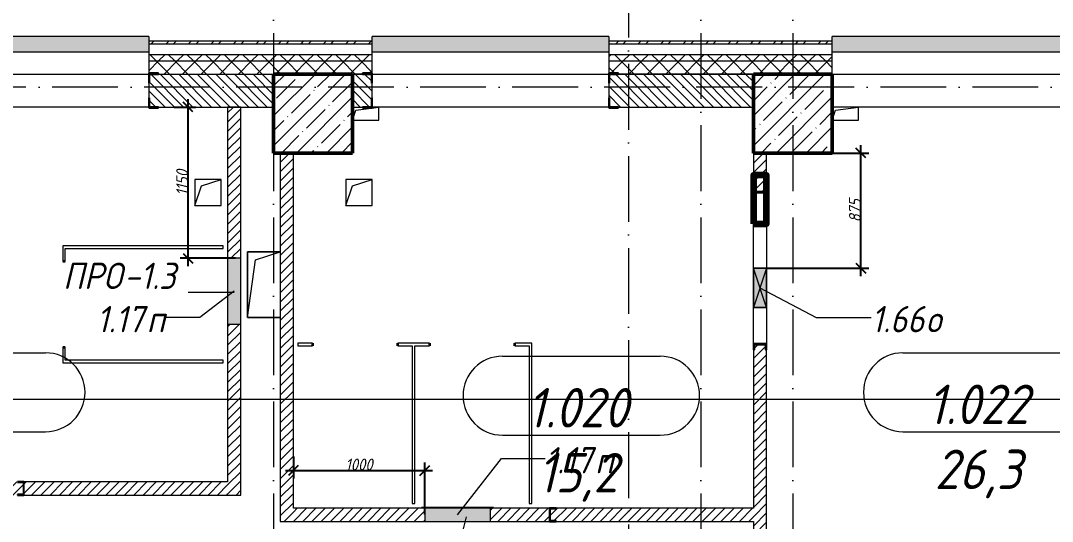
# Model space of a CAD drawing. Header units: millimetres. Extents: x -356862 to 418287, y 0 to 839748.
# Drawn here: x -136190 to -128340, y 541297 to 545103 of the extents above; entities that cross this region are included whole.
import ezdxf

# ---------------------------------------------------------------- set-up
doc = ezdxf.new("R2010")
doc.units = ezdxf.units.MM
doc.linetypes.add('50_200_ШТРИХ_1Т_ш5_п1_п1_', pattern=[700, 500, -100, 0, -100])
for name, color, linetype, lineweight in [('9.7) Заделка 956 шт', 6, 'Continuous', 158), ('A-____-____-DIMS', 7, 'Continuous', 9), ('A-DETL-GENF-OTLN', 7, 'Continuous', 9), ('A-DOOR-OPNG-MCUT', 7, 'Continuous', 35), ('A-FLOR-____-OTLN', 7, 'Continuous', 9), ('A-GENM-____-IDEN', 7, 'Continuous', 9), ('A-GENM-____-MCUT', 7, 'Continuous', 25), ('A-GENM-____-OTLN', 7, 'Continuous', 9), ('A-GENM-____-OTLN-1', 7, 'Continuous', 25), ('A-GLAZ-____-IDEN', 7, 'Continuous', 9), ('A-GLAZ-____-OTLN', 7, 'Continuous', 9), ('A-WALL-____-MCUT', 7, 'Continuous', 13), ('A-WALL-____-MCUT-1', 7, 'Continuous', 9), ('A-WALL-____-OTLN', 7, 'Continuous', 9), ('A-WALL-____-PATT-1', 7, 'Continuous', 9), ('A-WALL-FNSH-MCUT-1', 7, 'Continuous', 9), ('I-WALL-____-OTLN', 7, 'Continuous', 9), ('S-COLS-____-MCUT', 7, 'Continuous', 50), ('S-COLS-____-OTLN', 7, 'Continuous', 9), ('S-GRID-____-OTLN-1', 7, '50_200_ШТРИХ_1Т_ш5_п1_п1_', 9)]:
    doc.layers.add(name, color=color, linetype=linetype, lineweight=lineweight)
for name, color, linetype, lineweight, true_color in [('A-AREA-IDEN-1', 7, 'Continuous', 9, 0x000000), ('A-DOOR-____-OTLN-1', 7, 'Continuous', 9, 0xffffff), ('A-GLAZ-____-OTLN-1', 7, 'Continuous', 9, 0xc0c0c0), ('G-____-____-SYMB-1', 9, 'Continuous', 9, 0x808080)]:
    doc.layers.add(name, color=color, linetype=linetype, lineweight=lineweight, true_color=true_color)
doc.styles.add('ISOCPEUR_I', font='isocpeui.ttf', dxfattribs={"width": 0.9, "height": 2.5})
doc.styles.add('ISOCPEUR_I_11', font='isocpeui.ttf', dxfattribs={"width": 0.9, "height": 200})
doc.styles.add('ISOCPEUR_I_7', font='isocpeui.ttf', dxfattribs={"width": 0.9, "height": 90})
doc.dimstyles.new('ISO-1_8_0_9К_СРЕДНИЙ_Кладочные_2', dxfattribs={"dimscale": 304.8, "dimtxt": 89.638306, "dimasz": 0.246063, "dimexe": 0.19685, "dimexo": 0, "dimgap": 0, "dimtad": 1, "dimdec": 3, "dimrnd": 0.001, "dimdsep": 46, "dimtxsty": 'ISOCPEUR_I_7', "dimblk1": 'OBLIQUE', "dimblk2": 'OBLIQUE', "dimsah": 1, "dimcen": 0.09, "dimdle": 0.19685, "dimazin": 0, "dimtfac": 1, "dimtdec": 4, "dimtix": 1, "dimtmove": 1, "dimatfit": 3, "dimfxl": 1, "dimtvp": 1, "dimtolj": 1, "dimtzin": 0, "dimarcsym": 2})
pattern_1 = [(45, (-176515.067, 459015.94), (-35.35534, 35.35534), [])]
pattern_2 = [(135, (-176515.067, 459015.94), (-35.35534, -35.35534), [])]
pattern_3 = [(45, (-176515.07, 459015.94), (-70.71068, 70.71068), []), (135, (-176515.07, 459015.94), (-70.71068, -70.71068), [])]

# ---------------------------------------------------------------- blocks, each defined once
blk = doc.blocks.new('BSC_Колонна _Прямоугольная - 600х600-V84-АР1_План отверстий 1 этажа в осях 1-64_Ю-ЯЯ')
at = {"layer": 'S-COLS-____-OTLN'}
h = blk.add_hatch(dxfattribs=at)
h.set_pattern_fill('FP_94', color=256, style=0, pattern_type=2)
h.set_pattern_definition([(45, (-42550, -85381.04), (-114.04925, 114.04925), []), (45, (-42435.95, -85381.04), (-114.04925, 114.04925), [201.613, -40.323, 3.353, -36.97])])
h.paths.add_polyline_path([(-300, -300), (300, -300), (300, 300), (-300, 300)], flags=0)
at = {"layer": 'S-COLS-____-MCUT'}
for p, q in [((300, 300), (-300, 300)), ((-300, 300), (-300, -300)), ((300, -300), (300, 300)), ((-300, -300), (300, -300))]:
    blk.add_line(p, q, dxfattribs=at)
blk = doc.blocks.new('BSC_Колонна _Прямоугольная - 600х600-V85-АР1_План отверстий 1 этажа в осях 1-64_Ю-ЯЯ')
at = {"layer": 'S-COLS-____-OTLN'}
h = blk.add_hatch(dxfattribs=at)
h.set_pattern_fill('FP_95', color=256, style=0, pattern_type=2)
h.set_pattern_definition([(45, (-46200, -85381.04), (-114.04925, 114.04925), []), (45, (-46085.95, -85381.04), (-114.04925, 114.04925), [201.613, -40.323, 3.353, -36.97])])
h.paths.add_polyline_path([(-300, -300), (300, -300), (300, 300), (-300, 300)], flags=0)
at = {"layer": 'S-COLS-____-MCUT'}
for p, q in [((300, 300), (-300, 300)), ((-300, 300), (-300, -300)), ((300, -300), (300, 300)), ((-300, -300), (300, -300))]:
    blk.add_line(p, q, dxfattribs=at)
blk = doc.blocks.new('DOR_ДУ_распашная__1Ст_Прямоугольная_ШЕР - Вн_650х2100h_Кабинки С_у-19996353-АР1_План отверстий 1 этажа в осях 1-64_Ю-ЯЯ')
at = {"layer": 'A-DOOR-OPNG-MCUT'}
for p, q in [((-325, 10), (-325, -10)), ((325, -10), (325, 10))]:
    blk.add_line(p, q, dxfattribs=at)
blk = doc.blocks.new('Фахверк_СКБ_Уголок - 250_3520-27500975-АР1_План отверстий 1 этажа в осях 1-64_Ю-ЯЯ')
at = {"layer": 'A-GENM-____-MCUT'}
for p, q in [((200, 181), (125, 181)), ((125, 181), (125, 106)), ((131, 106), (131, 175)), ((131, 175), (200, 175)), ((200, 175), (200, 181)), ((125, 106), (131, 106)), ((131, -6), (125, -6)), ((125, -6), (125, -81)), ((131, -75), (131, -6)), ((200, -75), (131, -75)), ((200, -81), (200, -75)), ((125, -81), (200, -81))]:
    blk.add_line(p, q, dxfattribs=at)
blk = doc.blocks.new('Фахверк_СКБ_Уголок - 250_3520_1-27501181-АР1_План отверстий 1 этажа в осях 1-64_Ю-ЯЯ')
at = {"layer": 'A-GENM-____-MCUT'}
for p, q in [((200, 181), (125, 181)), ((125, 181), (125, 106)), ((131, 106), (131, 175)), ((131, 175), (200, 175)), ((200, 175), (200, 181)), ((125, 106), (131, 106)), ((131, -6), (125, -6)), ((125, -6), (125, -81)), ((131, -75), (131, -6)), ((200, -75), (131, -75)), ((200, -81), (200, -75)), ((125, -81), (200, -81))]:
    blk.add_line(p, q, dxfattribs=at)
blk = doc.blocks.new('154_Фахверк_СКБ_Швеллер - Тип_100_4830-28143655-АР1_План отверстий 1 этажа в осях 1-64_Ю-ЯЯ')
at = {"layer": 'A-GENM-____-MCUT'}
for p, q in [((175, 50), (125, 50)), ((125, 50), (125, -50)), ((128, 47), (175, 47)), ((128, -47), (128, 47)), ((175, 47), (175, 50)), ((125, -50), (175, -50)), ((175, -47), (128, -47)), ((175, -50), (175, -47))]:
    blk.add_line(p, q, dxfattribs=at)
blk = doc.blocks.new('154_Стойка_СКБ_Швеллер - СМ-2230_100-28218823-АР1_План отверстий 1 этажа в осях 1-64_Ю-ЯЯ')
at = {"layer": 'A-GENM-____-MCUT'}
for p, q in [((171, 50), (125, 50)), ((125, 50), (125, -50)), ((129.5, 42.4), (171, 42.4)), ((129.5, -42.4), (129.5, 42.4)), ((171, 42.4), (171, 50)), ((125, -50), (171, -50)), ((171, -42.4), (129.5, -42.4)), ((171, -50), (171, -42.4))]:
    blk.add_line(p, q, dxfattribs=at)
blk = doc.blocks.new('AR_Отверстие Ниша - Лючок-32401620-АР1_План отверстий 1 этажа в осях 1-64_Ю-ЯЯ')
at = {"layer": 'A-GLAZ-____-OTLN'}
blk.add_hatch(color=256, dxfattribs=at).paths.add_polyline_path([(250, -50), (250, 50), (-250, 50), (-250, -50), (27.8, -50)], flags=0)
for p, q in [((250, 50), (-250, 50)), ((-250, 50), (-250, -50)), ((250, -50), (250, 50)), ((-250, -50), (250, -50))]:
    blk.add_line(p, q, dxfattribs=at)
blk = doc.blocks.new('Л_Общий_Лючок - Лючок-29683801-АР1_План отверстий 1 этажа в осях 1-64_Ю-ЯЯ')
at = {"layer": 'A-GLAZ-____-OTLN-1'}
blk.add_hatch(color=256, dxfattribs=at).paths.add_polyline_path([(-24, 6), (-24, 0), (524, 0), (524, 6), (0, 6)], flags=0)
at = {"layer": 'A-GLAZ-____-OTLN'}
for p, q in [((524, 6), (-24, 6)), ((-24, 6), (-24, 0)), ((524, 6), (524, 0))]:
    blk.add_line(p, q, dxfattribs=at)
blk = doc.blocks.new('AR_Отверстие прямоугольное _в плите_ - AR_Отверстие прямоугольное _в плите_-30459597-АР1_План отверстий 1 этажа в осях 1-64_Ю-ЯЯ')
at = {"layer": 'A-GENM-____-OTLN'}
for p, q in [((100, 100), (-100, 100)), ((-100, 100), (-100, -100)), ((-50, 50), (100, 100)), ((100, -100), (100, 100)), ((-100, -100), (-50, 50)), ((-100, -100), (100, -100))]:
    blk.add_line(p, q, dxfattribs=at)
blk = doc.blocks.new('AR_Отверстие прямоугольное _в плите_ - AR_Отверстие прямоугольное _в плите_-V179-АР1_План отверстий 1 этажа в осях 1-64_Ю-ЯЯ')
at = {"layer": 'A-GENM-____-OTLN'}
for p, q in [((125, 250), (-125, 250)), ((-125, 250), (-125, -250)), ((-62.5, 187.5), (125, 250)), ((-125, -250), (-62.5, 187.5)), ((-125, -250), (125, -250))]:
    blk.add_line(p, q, dxfattribs=at)
blk = doc.blocks.new('AR_Отверстие прямоугольное _в плите_ - AR_Отверстие прямоугольное _в плите_-V209-АР1_План отверстий 1 этажа в осях 1-64_Ю-ЯЯ')
at = {"layer": 'A-GENM-____-OTLN'}
for p, q in [((-100, -50), (-75, 25)), ((-75, 25), (100, 50)), ((100, -50), (100, 50)), ((-100, -50), (100, -50))]:
    blk.add_line(p, q, dxfattribs=at)
blk = doc.blocks.new('AR_Отверстие прямоугольное _в плите_ - AR_Отверстие прямоугольное _в плите_-V203-АР1_План отверстий 1 этажа в осях 1-64_Ю-ЯЯ')
at = {"layer": 'A-GENM-____-OTLN'}
for p, q in [((-100, -50), (-75, 25)), ((-75, 25), (100, 50)), ((100, -50), (100, 50)), ((-100, -50), (100, -50))]:
    blk.add_line(p, q, dxfattribs=at)
blk = doc.blocks.new('Отлив_СКБ - Отлив витража_120_НВФ-31885689-АР1_План отверстий 1 этажа в осях 1-64_Ю-ЯЯ')
at = {"layer": 'A-GLAZ-____-OTLN-1'}
for points in [[(1800, 2), (1800, 120), (0, 120), (0, 2), (749.6, 2)], [(1800, 0), (1800, 2), (0, 2), (0, 0), (749.6, 0)]]:
    blk.add_hatch(color=256, dxfattribs=at).paths.add_polyline_path(points, flags=0)
at = {"layer": 'A-GLAZ-____-OTLN'}
for p, q in [((0, 83), (0, 120)), ((1800, 120), (0, 120)), ((1800, 120), (1800, 83)), ((0, 2), (1800, 2)), ((1800, 0), (0, 0))]:
    blk.add_line(p, q, dxfattribs=at)
blk = doc.blocks.new('AR_Отверстие прямоугольное _в стене__БезПР - AR_Отверстие прямоугольное _в стене__БезПР-36427571-АР1_План отверстий 1 этажа в осях 1-64_Ю-ЯЯ')
at = {"layer": 'A-GLAZ-____-OTLN'}
blk.add_hatch(color=256, dxfattribs=at).paths.add_polyline_path([(150, -50), (150, 50), (-150, 50), (-150, -50)], flags=0)
at = {"layer": 'A-DETL-GENF-OTLN'}
for p, q in [((-150, -50), (-150, 50)), ((-150, 50), (150, 50)), ((150, 50), (-150, -50)), ((-150, 50), (150, -50)), ((150, 50), (-150, 50)), ((-150, 50), (-150, -50)), ((150, 50), (150, -50)), ((150, -50), (150, 50)), ((150, -50), (-150, -50)), ((-150, -50), (150, -50))]:
    blk.add_line(p, q, dxfattribs=at)
at = {"layer": 'A-GLAZ-____-OTLN'}
blk.add_line((150, 50), (-150, 50), dxfattribs=at)
blk = doc.blocks.new('_Oblique')
at = {"color": 0, "linetype": 'ByBlock', "lineweight": -2}
blk.add_line((-0.5, -0.5), (0.5, 0.5), dxfattribs=at)
blk = doc.blocks.new('*D13534')
at = {"layer": 'A-____-____-DIMS', "color": 0, "lineweight": -2, "transparency": 16777216}
for p, q in [((-134115.1, 541790), (-134115.1, 541623.9)), ((-133115.1, 541348.3), (-133115.1, 541743.9)), ((-134175.1, 541683.9), (-133055.1, 541683.9))]:
    blk.add_line(p, q, dxfattribs=at)
at = {"layer": 'Defpoints', "color": 0, "transparency": 16777216}
for p in [(-134115.1, 541790), (-133115.1, 541683.9), (-133115.1, 541348.3)]:
    blk.add_point(p, dxfattribs=at)
at = {"layer": 'A-____-____-DIMS', "color": 0, "lineweight": -2, "transparency": 16777216, "xscale": 75, "yscale": 75, "zscale": 75, "rotation": 180}
blk.add_blockref('_Oblique', (-134115.1, 541683.9), dxfattribs=at)
at = {"layer": 'A-____-____-DIMS', "color": 0, "lineweight": -2, "transparency": 16777216, "xscale": 75, "yscale": 75, "zscale": 75}
blk.add_blockref('_Oblique', (-133115.1, 541683.9), dxfattribs=at)
at = {"layer": 'A-____-____-DIMS', "color": 0, "transparency": 16777216, "insert": (-133615.1, 541728.9), "char_height": 90, "width": 504.733, "attachment_point": 5, "style": 'ISOCPEUR_I_7'}
blk.add_mtext('\\A1;1000', dxfattribs=at)
blk = doc.blocks.new('*D13535')
at = {"layer": 'A-____-____-DIMS', "color": 0, "lineweight": -2, "transparency": 16777216}
for p, q in [((-134916.4, 543237), (-134916.4, 544507)), ((-135022.5, 544447), (-134856.4, 544447)), ((-134555.8, 543297), (-134976.4, 543297))]:
    blk.add_line(p, q, dxfattribs=at)
at = {"layer": 'Defpoints', "color": 0, "transparency": 16777216}
for p in [(-135022.5, 544447), (-134916.4, 544447), (-134555.8, 543297)]:
    blk.add_point(p, dxfattribs=at)
at = {"layer": 'A-____-____-DIMS', "color": 0, "lineweight": -2, "transparency": 16777216, "xscale": 75, "yscale": 75, "zscale": 75}
for p, rotation in [((-134916.4, 544447), 90), ((-134916.4, 543297), 270)]:
    blk.add_blockref('_Oblique', p, dxfattribs=dict(at, rotation=rotation))
at = {"layer": 'A-____-____-DIMS', "color": 0, "transparency": 16777216, "insert": (-134961.4, 543872), "char_height": 90, "width": 463.361, "attachment_point": 5, "rotation": 90, "style": 'ISOCPEUR_I_7'}
blk.add_mtext('\\A1;1150', dxfattribs=at)
blk = doc.blocks.new('*D13626')
at = {"layer": 'A-____-____-DIMS', "color": 0, "lineweight": -2, "transparency": 16777216}
for p, q in [((-130015.1, 544097), (-129737, 544097)), ((-129797, 543162), (-129797, 544157)), ((-130515.1, 543222), (-129737, 543222))]:
    blk.add_line(p, q, dxfattribs=at)
at = {"layer": 'Defpoints', "color": 0, "transparency": 16777216}
for p in [(-130015.1, 544097), (-129797, 544097), (-130515.1, 543222)]:
    blk.add_point(p, dxfattribs=at)
at = {"layer": 'A-____-____-DIMS', "color": 0, "lineweight": -2, "transparency": 16777216, "xscale": 75, "yscale": 75, "zscale": 75}
for p, rotation in [((-129797, 544097), 90), ((-129797, 543222), 270)]:
    blk.add_blockref('_Oblique', p, dxfattribs=dict(at, rotation=rotation))
at = {"layer": 'A-____-____-DIMS', "color": 0, "transparency": 16777216, "insert": (-129842.6, 543659.5), "char_height": 90, "width": 409.578, "attachment_point": 5, "rotation": 90, "style": 'ISOCPEUR_I_7'}
blk.add_mtext('\\A1;875', dxfattribs=at)
blk = doc.blocks.new('AAR_СКБ_Марка_помещения_1_5 ммп - Номер _ Площадь-27962135-АИ_План этажа_Стены_1')
at = {"layer": 'A-AREA-IDEN-1'}
for p, q in [((-2.987, 3), (3.013, 3)), ((-2.987, 0), (3.013, 0))]:
    blk.add_line(p, q, dxfattribs=at)
for centre, start, end in [((-2.987, 1.5), 90, 270), ((3.013, 1.5), 270, 90)]:
    blk.add_arc(centre, 1.5, start, end, dxfattribs=at)

msp = doc.modelspace()

# ---------------------------------------------------------------- hatches: boundary and pattern name
at = {"layer": 'A-WALL-____-PATT-1'}
h = msp.add_hatch(dxfattribs=at)
h.set_pattern_fill('FP_3', color=256, style=0, pattern_type=2)
h.set_pattern_definition([(45, (-176515.07, 459015.94), (-85.53659, 85.53659), []), (45, (-176458.04, 459015.94), (-85.53659, 85.53659), [])])
h.paths.add_polyline_path([(-126350.0675, 544926.983), (-126350.0675, 544946.983), (-128215.0675, 544946.983), (-128215.0675, 544926.983), (-127040.4575, 544926.983)], flags=0)
h.paths.add_polyline_path([(-130015.0675, 544926.983), (-130015.0675, 544946.983), (-131715.0675, 544946.983), (-131715.0675, 544926.983), (-130575.4589, 544926.983)], flags=0)
h.paths.add_polyline_path([(-133515.0675, 544926.983), (-133515.0675, 544946.983), (-135215.0675, 544946.983), (-135215.0675, 544926.983), (-134110.4602, 544926.983)], flags=0)
h.paths.add_polyline_path([(-137015.0675, 544926.983), (-137015.0675, 544946.983), (-138715.0675, 544946.983), (-138715.0675, 544926.983), (-137645.4615, 544926.983)], flags=0)
h.paths.add_polyline_path([(-142140.0675, 544926.983), (-140515.0675, 544926.983), (-140515.0675, 544946.983), (-142140.0675, 544946.983)], flags=0)
h.paths.add_polyline_path([(-144112.0675, 544926.983), (-144015.0675, 544926.983), (-144015.0675, 544946.983), (-144915.0675, 544946.983), (-144915.0675, 544926.983), (-144715.4642, 544926.983)], flags=0)
h.paths.add_polyline_path([(-149665.0675, 544926.983), (-149665.0675, 544946.983), (-150735.0675, 544946.983), (-150735.0675, 544926.983)], flags=0)
h.paths.add_polyline_path([(-146715.0675, 544926.983), (-146715.0675, 544946.983), (-147865.0675, 544946.983), (-147865.0675, 544926.983)], flags=0)
h.paths.add_polyline_path([(-152645.0675, 544926.983), (-152535.0675, 544926.983), (-152535.0675, 544946.983), (-152645.0675, 544946.983)], flags=0)
h = msp.add_hatch(dxfattribs=at)
h.set_pattern_fill('FP_1', color=256, style=0, pattern_type=2)
h.set_pattern_definition(pattern_3)
h.paths.add_polyline_path([(-127040.4575, 544796.983), (-126350.0675, 544796.983), (-126350.0675, 544846.983), (-128215.0675, 544846.983), (-128215.0675, 544796.983)], flags=0)
h.paths.add_polyline_path([(-131715.0675, 544796.983), (-130015.0675, 544796.983), (-130015.0675, 544846.983), (-131715.0675, 544846.983)], flags=0)
h.paths.add_polyline_path([(-134994.2105, 544796.983), (-133515.0675, 544796.983), (-133515.0675, 544846.983), (-135215.0675, 544846.983), (-135215.0675, 544796.983)], flags=0)
h.paths.add_polyline_path([(-140515.0675, 544796.983), (-140515.0675, 544846.983), (-142140.0675, 544846.983), (-142140.0675, 544796.983), (-141180.4629, 544796.983)], flags=0)
h.paths.add_polyline_path([(-138529.2119, 544796.983), (-137015.0675, 544796.983), (-137015.0675, 544846.983), (-138715.0675, 544846.983), (-138715.0675, 544796.983)], flags=0)
h.paths.add_polyline_path([(-144112.0675, 544796.983), (-144015.0675, 544796.983), (-144015.0675, 544846.983), (-144112.0675, 544846.983)], flags=0)
h = msp.add_hatch(dxfattribs=at)
h.set_pattern_fill('FP_1', color=256, style=0, pattern_type=2)
h.set_pattern_definition(pattern_3)
h.paths.add_polyline_path([(-126365.0675, 544696.983), (-126350.0675, 544696.983), (-126350.0675, 544796.983), (-128215.0675, 544796.983), (-128215.0675, 544702.983), (-128140.0675, 544702.983), (-128140.0675, 544696.983), (-126965.0675, 544696.983)], flags=0)
h.paths.add_polyline_path([(-130015.0675, 544696.983), (-130015.0675, 544796.983), (-131715.0675, 544796.983), (-131715.0675, 544702.983), (-131640.0675, 544702.983), (-131640.0675, 544696.983), (-130575.4589, 544696.983)], flags=0)
h.paths.add_polyline_path([(-133590.0675, 544696.983), (-133590.0675, 544702.983), (-133515.0675, 544702.983), (-133515.0675, 544796.983), (-135215.0675, 544796.983), (-135215.0675, 544702.983), (-135140.0675, 544702.983), (-135140.0675, 544696.983), (-133665.0675, 544696.983)], flags=0)
h.paths.add_polyline_path([(-137645.4615, 544696.983), (-137090.0675, 544696.983), (-137090.0675, 544702.983), (-137015.0675, 544702.983), (-137015.0675, 544796.983), (-138715.0675, 544796.983), (-138715.0675, 544702.983), (-138640.0675, 544702.983), (-138640.0675, 544696.983), (-137865.0675, 544696.983)], flags=0)
h.paths.add_polyline_path([(-140590.0675, 544696.983), (-140590.0675, 544702.983), (-140515.0675, 544702.983), (-140515.0675, 544796.983), (-142140.0675, 544796.983), (-142140.0675, 544696.983), (-141180.4629, 544696.983)], flags=0)
h.paths.add_polyline_path([(-144015.0675, 544696.983), (-144015.0675, 544796.983), (-144112.0675, 544796.983), (-144112.0675, 544696.983)], flags=0)
h = msp.add_hatch(dxfattribs=at)
h.set_pattern_fill('FP_6', color=256, style=0, pattern_type=2)
h.set_pattern_definition(pattern_2)
h.paths.add_polyline_path([(-134265.0675, 544446.983), (-134265.0675, 544696.983), (-135209.0675, 544696.983), (-135209.0675, 544627.983), (-135215.0675, 544627.983), (-135215.0675, 544515.983), (-135209.0675, 544515.983), (-135209.0675, 544446.983), (-134994.2105, 544446.983)], flags=0)
h.paths.add_polyline_path([(-137021.0675, 544446.983), (-137021.0675, 544515.983), (-137015.0675, 544515.983), (-137015.0675, 544627.983), (-137021.0675, 544627.983), (-137021.0675, 544696.983), (-137265.0675, 544696.484), (-137265.0675, 544446.983), (-137090.0675, 544446.983)], flags=0)
h = msp.add_hatch(dxfattribs=at)
h.set_pattern_fill('FP_6', color=256, style=0, pattern_type=2)
h.set_pattern_definition(pattern_2)
h.paths.add_polyline_path([(-133521.0675, 544446.983), (-133521.0675, 544515.983), (-133515.0675, 544515.983), (-133515.0675, 544627.983), (-133521.0675, 544627.983), (-133521.0675, 544696.983), (-133665.0675, 544696.983), (-133665.0675, 544446.983), (-133590.0675, 544446.983)], flags=0)
h.paths.add_polyline_path([(-130615.0675, 544446.983), (-130615.0675, 544696.983), (-131709.0675, 544696.983), (-131709.0675, 544627.983), (-131715.0675, 544627.983), (-131715.0675, 544515.983), (-131709.0675, 544515.983), (-131709.0675, 544446.983), (-131640.0675, 544446.983)], flags=0)
h = msp.add_hatch(dxfattribs=at)
h.set_pattern_fill('FP_5', color=256, style=0, pattern_type=2)
h.set_pattern_definition(pattern_1)
h.paths.add_polyline_path([(-134515.0675, 541496.983), (-134515.0675, 542796.983), (-134615.0675, 542796.983), (-134615.0675, 541496.983)], flags=0)
h.paths.add_polyline_path([(-134515.0675, 543296.983), (-134515.0675, 544446.983), (-134615.0675, 544446.983), (-134615.0675, 543296.983), (-134555.4183, 543296.983)], flags=0)
h = msp.add_hatch(dxfattribs=at)
h.set_pattern_fill('FP_5', color=256, style=0, pattern_type=2)
h.set_pattern_definition(pattern_1)
h.paths.add_polyline_path([(-134115.0675, 541296.983), (-134115.0675, 544096.983), (-134215.0675, 544096.983), (-134215.0675, 541296.983)], flags=0)
h = msp.add_hatch(dxfattribs=at)
h.set_pattern_fill('FP_5', color=256, style=0, pattern_type=2)
h.set_pattern_definition(pattern_1)
h.paths.add_polyline_path([(-130515.0675, 537346.983), (-130515.0675, 537600.983), (-130522.6675, 537600.983), (-130522.6675, 537642.483), (-130607.4675, 537642.483), (-130607.4675, 537600.983), (-130615.0675, 537600.983), (-130615.0675, 537346.983), (-130575.4589, 537346.983)], flags=0)
h.paths.add_polyline_path([(-130518.0675, 538799.983), (-130517.5065, 538846.983), (-130515.0675, 538846.983), (-130515.0675, 539566.983), (-130615.0675, 539566.983), (-130615.0675, 538846.983), (-130612.0675, 538846.983), (-130612.0675, 538799.983), (-130575.4589, 538799.983)], flags=0)
h.paths.add_polyline_path([(-130569.7016, 539916.983), (-130515.0675, 539916.983), (-130515.0675, 542600.983), (-130522.6675, 542600.983), (-130522.6675, 542642.483), (-130607.4675, 542642.483), (-130607.4675, 542600.983), (-130615.0675, 542600.983), (-130615.0675, 539916.983), (-130575.4589, 539916.983)], flags=0)
h.paths.add_polyline_path([(-130575.4589, 543801.483), (-130522.6675, 543801.483), (-130522.6675, 543842.983), (-130515.0675, 543842.983), (-130515.0675, 544096.983), (-130615.0675, 544096.983), (-130615.0675, 543842.983), (-130607.4675, 543842.983), (-130607.4675, 543801.483)], flags=0)
h = msp.add_hatch(dxfattribs=at)
h.set_pattern_fill('FP_5', color=256, style=0, pattern_type=2)
h.set_pattern_definition(pattern_1)
h.paths.add_polyline_path([(-137765.0675, 541496.983), (-136215.0675, 541496.983), (-136215.0675, 541499.983), (-136168.0675, 541499.983), (-136168.0675, 541593.983), (-136215.0675, 541593.983), (-136215.0675, 541596.983), (-137765.0675, 541596.983)], flags=0)
h.paths.add_polyline_path([(-134615.0675, 541496.983), (-134615.0675, 541596.983), (-136165.0675, 541596.983), (-136165.0675, 541496.983), (-135877.9609, 541496.983)], flags=0)
h = msp.add_hatch(dxfattribs=at)
h.set_pattern_fill('FP_5', color=256, style=0, pattern_type=2)
h.set_pattern_definition(pattern_1)
h.paths.add_polyline_path([(-130615.0675, 541296.983), (-130615.0675, 541396.983), (-132115.0675, 541396.983), (-132115.0675, 541393.983), (-132162.0675, 541393.983), (-132162.0675, 541299.983), (-132115.0675, 541299.983), (-132115.0675, 541296.983), (-131459.2092, 541296.983)], flags=0)
h.paths.add_polyline_path([(-132165.0675, 541296.983), (-132165.0675, 541396.983), (-132615.0675, 541396.983), (-132615.0675, 541296.983), (-132342.9595, 541296.983)], flags=0)
h.paths.add_polyline_path([(-133115.0675, 541296.983), (-133115.0675, 541396.983), (-134115.0675, 541396.983), (-134115.0675, 541296.983), (-134110.4602, 541296.983)], flags=0)

# ---------------------------------------------------------------- linework, layer by layer
at = {"layer": '9.7) Заделка 956 шт'}
msp.add_lwpolyline([(-130615.0675, 543559.7175), (-130515.0675, 543559.7175), (-130515.0675, 543927.8541), (-130615.0675, 543927.8541)], close=True, dxfattribs=at)
at = {"layer": 'A-FLOR-____-OTLN'}
for p, q in [((-134465.0675, 543346.983), (-134215.0675, 543346.983)), ((-134465.0675, 542846.983), (-134465.0675, 543346.983)), ((-134215.0675, 542846.983), (-134465.0675, 542846.983))]:
    msp.add_line(p, q, dxfattribs=at)
at = {"layer": 'A-GENM-____-IDEN'}
for p, q in [((-134565.0675, 543036.1819), (-134914.6438, 543036.1819)), ((-132799.0254, 541330.4663), (-133029.9713, 540435.8174))]:
    msp.add_line(p, q, dxfattribs=at)
at = {"layer": 'A-GLAZ-____-IDEN'}
for p, q in [((-134565.0675, 543046.983), (-134826.1265, 542846.6584)), ((-130565.0675, 543071.983), (-130135.8174, 542846.6584)), ((-134826.1265, 542846.6584), (-135087.1856, 542846.6584)), ((-130135.8174, 542846.6584), (-129718.2674, 542846.6584)), ((-132865.0675, 541346.983), (-132532.3893, 541773.9989)), ((-132532.3893, 541773.9989), (-132199.711, 541773.9989))]:
    msp.add_line(p, q, dxfattribs=at)
at = {"layer": 'A-WALL-____-MCUT'}
for p, q in [((-135215.0675, 544926.983), (-133515.0675, 544926.983)), ((-135215.0675, 544926.983), (-135215.0675, 544702.983)), ((-133515.0675, 544702.983), (-133515.0675, 544926.983)), ((-131715.0675, 544926.983), (-130015.0675, 544926.983)), ((-131715.0675, 544926.983), (-131715.0675, 544702.983)), ((-130015.0675, 544696.983), (-130015.0675, 544926.983)), ((-135215.0675, 544627.983), (-135215.0675, 544515.983)), ((-133515.0675, 544515.983), (-133515.0675, 544627.983)), ((-131715.0675, 544627.983), (-131715.0675, 544515.983)), ((-135140.0675, 544446.983), (-134265.0675, 544446.983)), ((-133665.0675, 544446.983), (-133590.0675, 544446.983)), ((-131640.0675, 544446.983), (-130615.0675, 544446.983))]:
    msp.add_line(p, q, dxfattribs=at)
at = {"layer": 'A-WALL-____-MCUT-1'}
for p, q in [((-135215.0675, 544846.983), (-133515.0675, 544846.983)), ((-131715.0675, 544846.983), (-130015.0675, 544846.983)), ((-135215.0675, 544796.983), (-133515.0675, 544796.983)), ((-131715.0675, 544796.983), (-130015.0675, 544796.983)), ((-135140.0675, 544696.983), (-134265.0675, 544696.983)), ((-133590.0675, 544696.983), (-133665.0675, 544696.983)), ((-133665.0675, 544696.983), (-133590.0675, 544696.983)), ((-130615.0675, 544696.983), (-131640.0675, 544696.983)), ((-131640.0675, 544696.983), (-130615.0675, 544696.983))]:
    msp.add_line(p, q, dxfattribs=at)
at = {"layer": 'A-WALL-____-OTLN'}
for p, q in [((-137015.0675, 544696.983), (-135215.0675, 544696.983)), ((-133515.0675, 544696.983), (-131715.0675, 544696.983)), ((-130015.0675, 544696.983), (-128215.0675, 544696.983)), ((-135215.0675, 544446.983), (-137015.0675, 544446.983)), ((-131715.0675, 544446.983), (-133515.0675, 544446.983)), ((-128215.0675, 544446.983), (-130015.0675, 544446.983))]:
    msp.add_line(p, q, dxfattribs=at)
at = {"layer": 'A-WALL-FNSH-MCUT-1'}
for p, q in [((-133515.0675, 544946.983), (-135215.0675, 544946.983)), ((-135215.0675, 544946.983), (-135215.0675, 544926.983)), ((-133515.0675, 544926.983), (-133515.0675, 544946.983)), ((-130015.0675, 544946.983), (-131715.0675, 544946.983)), ((-131715.0675, 544946.983), (-131715.0675, 544926.983)), ((-130015.0675, 544926.983), (-130015.0675, 544946.983)), ((-134615.0675, 544446.983), (-134615.0675, 543296.983)), ((-134515.0675, 544446.983), (-134615.0675, 544446.983)), ((-134515.0675, 543296.983), (-134515.0675, 544446.983)), ((-134215.0675, 544096.983), (-134215.0675, 541296.983)), ((-134115.0675, 541396.983), (-134115.0675, 544096.983)), ((-130615.0675, 544096.983), (-130615.0675, 543842.983)), ((-130515.0675, 543842.983), (-130515.0675, 544096.983)), ((-135870.0675, 543391.983), (-135870.0675, 543271.983)), ((-134650.0675, 543391.983), (-135870.0675, 543391.983)), ((-134650.0675, 543371.983), (-134650.0675, 543391.983)), ((-135850.0675, 543271.983), (-135850.0675, 543371.983)), ((-135850.0675, 543371.983), (-134650.0675, 543371.983)), ((-134615.0675, 542796.983), (-134615.0675, 541596.983)), ((-134515.0675, 541496.983), (-134515.0675, 542796.983)), ((-135870.0675, 542621.983), (-135870.0675, 542501.983)), ((-135850.0675, 542521.983), (-135850.0675, 542621.983)), ((-133970.0675, 542651.983), (-134080.0675, 542651.983)), ((-134080.0675, 542651.983), (-134080.0675, 542631.983)), ((-134080.0675, 542631.983), (-133970.0675, 542631.983)), ((-133080.0675, 542651.983), (-133320.0675, 542651.983)), ((-133320.0675, 542631.983), (-133210.0675, 542631.983)), ((-133210.0675, 542631.983), (-133210.0675, 541431.983)), ((-133190.0675, 542631.983), (-133080.0675, 542631.983)), ((-133190.0675, 541431.983), (-133190.0675, 542631.983)), ((-132300.0675, 542651.983), (-132430.0675, 542651.983)), ((-132430.0675, 542631.983), (-132320.0675, 542631.983)), ((-132320.0675, 542631.983), (-132320.0675, 541431.983)), ((-132300.0675, 541431.983), (-132300.0675, 542651.983)), ((-130615.0675, 542600.983), (-130615.0675, 541396.983)), ((-130515.0675, 539916.983), (-130515.0675, 542600.983)), ((-135870.0675, 542501.983), (-134650.0675, 542501.983)), ((-134650.0675, 542521.983), (-135850.0675, 542521.983)), ((-134650.0675, 542501.983), (-134650.0675, 542521.983)), ((-134615.0675, 541596.983), (-136165.0675, 541596.983)), ((-136165.0675, 541496.983), (-134515.0675, 541496.983)), ((-133210.0675, 541431.983), (-133190.0675, 541431.983)), ((-132320.0675, 541431.983), (-132300.0675, 541431.983)), ((-133115.0675, 541396.983), (-134115.0675, 541396.983)), ((-132165.0675, 541396.983), (-132615.0675, 541396.983)), ((-130615.0675, 541396.983), (-132115.0675, 541396.983)), ((-134215.0675, 541296.983), (-133115.0675, 541296.983)), ((-132615.0675, 541296.983), (-132165.0675, 541296.983)), ((-132115.0675, 541296.983), (-130615.0675, 541296.983)), ((-130615.0675, 541296.983), (-130615.0675, 540946.983))]:
    msp.add_line(p, q, dxfattribs=at)
at = {"layer": 'G-____-____-SYMB-1'}
msp.add_line((-181429.6697, 542224.9935), (-72002.7137, 542224.9935), dxfattribs=at)
at = {"layer": 'I-WALL-____-OTLN'}
for p, q in [((-130615.0675, 543221.983), (-130615.0675, 543796.983)), ((-130515.0675, 543796.983), (-130515.0675, 543221.983)), ((-130615.0675, 542646.983), (-130615.0675, 542921.983)), ((-130515.0675, 542921.983), (-130515.0675, 542646.983))]:
    msp.add_line(p, q, dxfattribs=at)
at = {"layer": 'S-GRID-____-OTLN-1'}
for p, q in [((-134265.0675, 549908.7924), (-134265.0675, 525691.4247)), ((-131015.0675, 549908.7924), (-131015.0675, 511907.5288)), ((-130315.0675, 549908.7924), (-130315.0675, 536263.2712)), ((-131565.0675, 549675.0369), (-131565.0675, 512061.8002)), ((-72440.6609, 544596.983), (-181183.8377, 544596.983))]:
    msp.add_line(p, q, dxfattribs=at)

# ---------------------------------------------------------------- block references
at = {"layer": 'A-AREA-IDEN-1', "xscale": 199.9999999999999, "yscale": 199.9999999999999, "zscale": 199.9999999999999}
for p in [(-136602.6157, 541978.0663), (-131926.18, 541952.3321), (-128879.4113, 541978.0663)]:
    msp.add_blockref('AAR_СКБ_Марка_помещения_1_5 ммп - Номер _ Площадь-27962135-АИ_План этажа_Стены_1', p, dxfattribs=at)
at = {"layer": 'A-DOOR-____-OTLN-1', "rotation": 90.0000000000002}
msp.add_blockref('DOR_ДУ_распашная__1Ст_Прямоугольная_ШЕР - Вн_650х2100h_Кабинки С_у-19996353-АР1_План отверстий 1 этажа в осях 1-64_Ю-ЯЯ', (-135860.0675, 542946.983), dxfattribs=at)
at = {"layer": 'A-DOOR-____-OTLN-1'}
for p in [(-133645.0675, 542641.983), (-132755.0675, 542641.983)]:
    msp.add_blockref('DOR_ДУ_распашная__1Ст_Прямоугольная_ШЕР - Вн_650х2100h_Кабинки С_у-19996353-АР1_План отверстий 1 этажа в осях 1-64_Ю-ЯЯ', p, dxfattribs=at)
at = {"layer": 'A-GENM-____-OTLN'}
for name, p in [('AR_Отверстие прямоугольное _в плите_ - AR_Отверстие прямоугольное _в плите_-V209-АР1_План отверстий 1 этажа в осях 1-64_Ю-ЯЯ', (-133565.0675, 544396.983)), ('AR_Отверстие прямоугольное _в плите_ - AR_Отверстие прямоугольное _в плите_-V203-АР1_План отверстий 1 этажа в осях 1-64_Ю-ЯЯ', (-129915.0675, 544396.983)), ('AR_Отверстие прямоугольное _в плите_ - AR_Отверстие прямоугольное _в плите_-30459597-АР1_План отверстий 1 этажа в осях 1-64_Ю-ЯЯ', (-134765.0675, 543796.983)), ('AR_Отверстие прямоугольное _в плите_ - AR_Отверстие прямоугольное _в плите_-30459597-АР1_План отверстий 1 этажа в осях 1-64_Ю-ЯЯ', (-133615.0675, 543796.983)), ('AR_Отверстие прямоугольное _в плите_ - AR_Отверстие прямоугольное _в плите_-V179-АР1_План отверстий 1 этажа в осях 1-64_Ю-ЯЯ', (-134340.0675, 543096.983))]:
    msp.add_blockref(name, p, dxfattribs=at)
at = {"layer": 'A-GENM-____-OTLN-1'}
for name, p in [('Фахверк_СКБ_Уголок - 250_3520-27500975-АР1_План отверстий 1 этажа в осях 1-64_Ю-ЯЯ', (-135340.0675, 544521.983)), ('Фахверк_СКБ_Уголок - 250_3520-27500975-АР1_План отверстий 1 этажа в осях 1-64_Ю-ЯЯ', (-131840.0675, 544521.983)), ('154_Фахверк_СКБ_Швеллер - Тип_100_4830-28143655-АР1_План отверстий 1 этажа в осях 1-64_Ю-ЯЯ', (-132290.0675, 541346.983))]:
    msp.add_blockref(name, p, dxfattribs=at)
for name, p, rotation in [('Фахверк_СКБ_Уголок - 250_3520_1-27501181-АР1_План отверстий 1 этажа в осях 1-64_Ю-ЯЯ', (-133390.0675, 544621.983), 180), ('154_Стойка_СКБ_Швеллер - СМ-2230_100-28218823-АР1_План отверстий 1 этажа в осях 1-64_Ю-ЯЯ', (-130565.0675, 543671.983), 89.99999999999993), ('154_Стойка_СКБ_Швеллер - СМ-2230_100-28218823-АР1_План отверстий 1 этажа в осях 1-64_Ю-ЯЯ', (-130565.0675, 542771.983), 269.9999999999999), ('154_Фахверк_СКБ_Швеллер - Тип_100_4830-28143655-АР1_План отверстий 1 этажа в осях 1-64_Ю-ЯЯ', (-136040.0675, 541546.983), 180)]:
    msp.add_blockref(name, p, dxfattribs=dict(at, rotation=rotation))
at = {"layer": 'A-GLAZ-____-OTLN'}
for name, p in [('Отлив_СКБ - Отлив витража_120_НВФ-31885689-АР1_План отверстий 1 этажа в осях 1-64_Ю-ЯЯ', (-137015.0675, 544863.983)), ('Отлив_СКБ - Отлив витража_120_НВФ-31885689-АР1_План отверстий 1 этажа в осях 1-64_Ю-ЯЯ', (-133515.0675, 544863.983)), ('Отлив_СКБ - Отлив витража_120_НВФ-31885689-АР1_План отверстий 1 этажа в осях 1-64_Ю-ЯЯ', (-130015.0675, 544863.983)), ('Л_Общий_Лючок - Лючок-29683801-АР1_План отверстий 1 этажа в осях 1-64_Ю-ЯЯ', (-133115.0675, 541396.983))]:
    msp.add_blockref(name, p, dxfattribs=at)
for name, p, rotation in [('AR_Отверстие Ниша - Лючок-32401620-АР1_План отверстий 1 этажа в осях 1-64_Ю-ЯЯ', (-134565.0675, 543046.983), 269.9999999999999), ('AR_Отверстие прямоугольное _в стене__БезПР - AR_Отверстие прямоугольное _в стене__БезПР-36427571-АР1_План отверстий 1 этажа в осях 1-64_Ю-ЯЯ', (-130565.0675, 543071.983), 269.9999999999999), ('AR_Отверстие Ниша - Лючок-32401620-АР1_План отверстий 1 этажа в осях 1-64_Ю-ЯЯ', (-132865.0675, 541346.983), 180)]:
    msp.add_blockref(name, p, dxfattribs=dict(at, rotation=rotation))
at = {"layer": 'S-COLS-____-OTLN'}
for name, p in [('BSC_Колонна _Прямоугольная - 600х600-V84-АР1_План отверстий 1 этажа в осях 1-64_Ю-ЯЯ', (-133965.0675, 544396.983)), ('BSC_Колонна _Прямоугольная - 600х600-V85-АР1_План отверстий 1 этажа в осях 1-64_Ю-ЯЯ', (-130315.0675, 544396.983))]:
    msp.add_blockref(name, p, dxfattribs=at)

# ---------------------------------------------------------------- texts
at = {"layer": 'A-AREA-IDEN-1', "char_height": 300, "attachment_point": 8, "line_spacing_factor": 1.139951, "style": 'ISOCPEUR_I'}
for s, insert, width in [('\\pxqc,t8.46667,16.93333,25.4,33.86667,42.33333,50.8,59.26667,67.73333,76.2,84.66667,93.13333,101.6,110.06667,118.53333,127,135.46667,143.93333,152.4,160.86667,169.33333,177.8,186.26667,194.73333,203.2,211.66667,220.13333,228.6,237.06667,245.53333,254,262.46667,270.93333;{1.020}', (-131951.609, 542010.6619), 900), ('\\pxqc,t8.46667,16.93333,25.4,33.86667,42.33333,50.8,59.26667,67.73333,76.2,84.66667,93.13333,101.6,110.06667,118.53333,127,135.46667,143.93333,152.4,160.86667,169.33333,177.8,186.26667,194.73333,203.2,211.66667,220.13333,228.6,237.06667,245.53333,254,262.46667,270.93333;{1.022}', (-128904.8403, 542036.3962), 900), ('\\pxqc,t8.46667,16.93333,25.4,33.86667,42.33333,50.8,59.26667,67.73333,76.2,84.66667,93.13333,101.6,110.06667,118.53333,127,135.46667,143.93333,152.4,160.86667,169.33333,177.8,186.26667,194.73333,203.2,211.66667,220.13333,228.6,237.06667,245.53333,254,262.46667,270.93333;{26,3}', (-128903.8403, 541472.4482), 754), ('\\pxqc,t8.46667,16.93333,25.4,33.86667,42.33333,50.8,59.26667,67.73333,76.2,84.66667,93.13333,101.6,110.06667,118.53333,127,135.46667,143.93333,152.4,160.86667,169.33333,177.8,186.26667,194.73333,203.2,211.66667,220.13333,228.6,237.06667,245.53333,254,262.46667,270.93333;{15,2}', (-131951.609, 541446.714), 702)]:
    msp.add_mtext(s, dxfattribs=dict(at, insert=insert, width=width))
at = {"layer": 'A-GENM-____-IDEN', "char_height": 200, "attachment_point": 1, "style": 'ISOCPEUR_I_11'}
for s, insert, width in [('ПРО', (-135867.5005, 543263.298), 562.784625), ('-1.3', (-135403.1567, 543263.298), 505.063125)]:
    msp.add_mtext(s, dxfattribs=dict(at, insert=insert, width=width))
at = {"layer": 'A-GLAZ-____-IDEN', "char_height": 200, "attachment_point": 1, "style": 'ISOCPEUR_I_11'}
for s, insert, width in [('1.17', (-135611.5442, 542934.273), 461.772), ('1.66', (-129718.2674, 542934.273), 505.063125), ('\\fISOCPEUR|b0|i1|c204|p34|;\\W.9;п', (-135230.5442, 542934.273), 158.734125), ('\\fISOCPEUR|b0|i1|c204|p34|;\\W.9;о', (-129301.5486, 542934.273), 158.734125), ('1.17', (-132199.711, 541861.6135), 461.772), ('\\fISOCPEUR|b0|i1|c204|p34|;\\W.9;п', (-131818.711, 541861.6135), 158.734125)]:
    msp.add_mtext(s, dxfattribs=dict(at, insert=insert, width=width))

# ---------------------------------------------------------------- dimensions: what is measured, and where the dimension line sits
at = {"layer": 'A-____-____-DIMS'}
for base, p1, p2, override, picture, middle in [((-134916.4444, 544446.983), (-134555.8488, 543296.983), (-135022.5105, 544446.983), {"dimpost": '<>', "dimfxl": 1241.077389}, '*D13535', (-134961.4444, 543871.983)), ((-129797.0011, 544096.983), (-130515.0675, 543221.983), (-130015.0675, 544096.983), {"dimpost": '<>', "dimfxl": 1007.782218}, '*D13626', (-129842.5807, 543659.483))]:
    dim = msp.add_linear_dim(base=base, p1=p1, p2=p2, angle=90, dimstyle='ISO-1_8_0_9К_СРЕДНИЙ_Кладочные_2', override=override, dxfattribs=at)
    dim.commit()
    dim.dimension.update_dxf_attribs({"geometry": picture, "text_midpoint": middle})
dim = msp.add_linear_dim(base=(-133115.0675, 541683.8894), p1=(-134115.0675, 541789.9554), p2=(-133115.0675, 541348.333), dimstyle='ISO-1_8_0_9К_СРЕДНИЙ_Кладочные_2', override={"dimpost": '<>', "dimfxl": 1093.174439}, dxfattribs=at)
dim.commit()
dim.dimension.update_dxf_attribs({"geometry": '*D13534', "text_midpoint": (-133615.0675, 541728.8894)})

doc.saveas('drawing.dxf')
